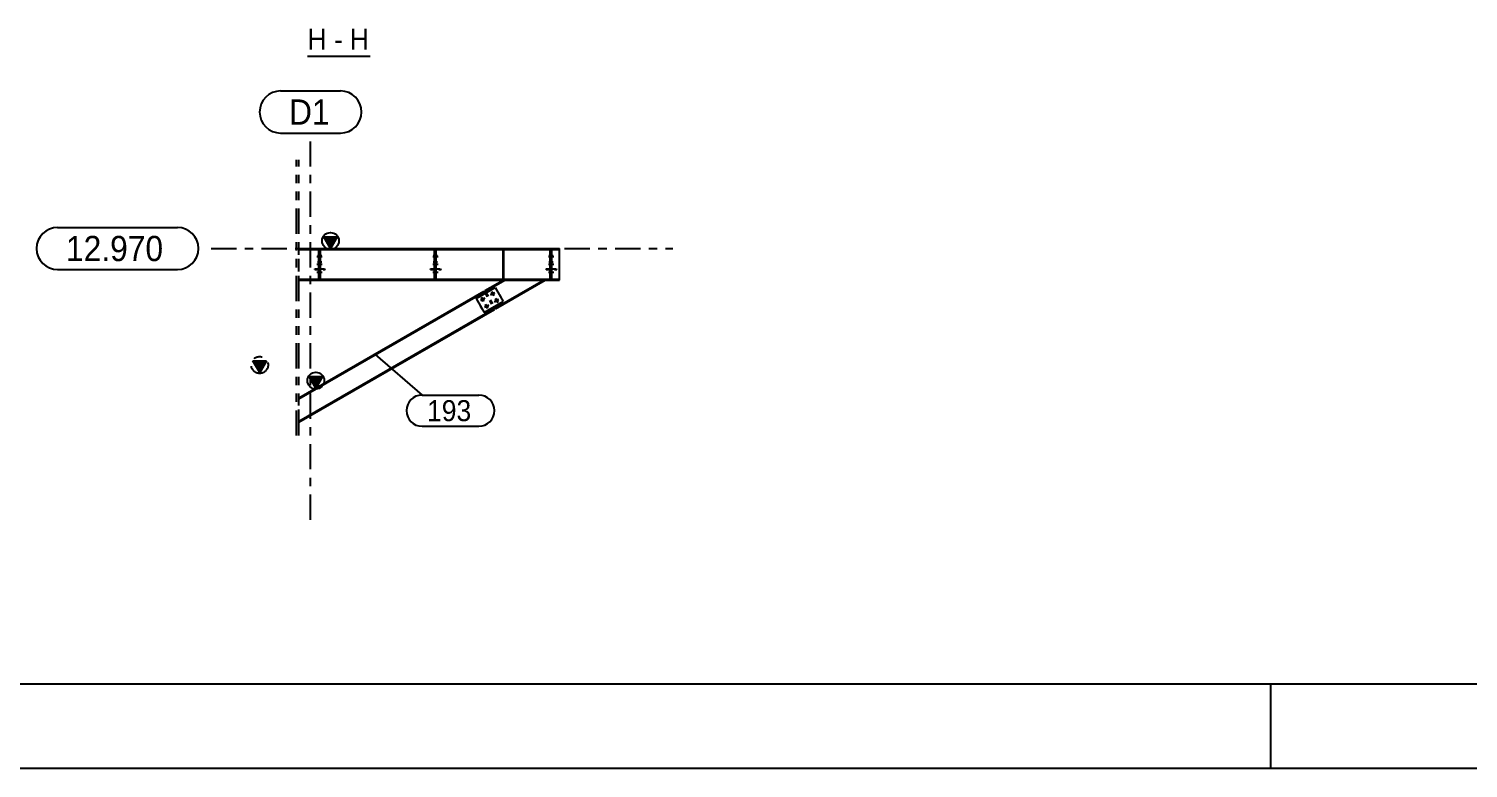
# Model space of a CAD drawing. Header units: millimetres. Extents: x 0 to 594, y 0 to 420.
# Drawn here: x 149.4 to 320.4, y 0 to 87.9 of the extents above; entities that cross this region are included whole.
import ezdxf

# ---------------------------------------------------------------- set-up
doc = ezdxf.new("R2010")
doc.units = ezdxf.units.MM
doc.header["$MEASUREMENT"] = 0
for name, pattern in [('XKITLINE00', [0]), ('XKITLINE02', [4, 2, -2]), ('XKITLINE03', [6, 3, -1, 1, -1]), ('XKITLINE04', [3, 0.5, -0.5, 0.5, -0.5, 0.5, -0.5]), ('XKITLINE05', [8, 3, -1, 1, -1, 1, -1])]:
    doc.linetypes.add(name, pattern=pattern)
for name, color, linetype in [('grid', 7, 'Continuous'), ('mark', 7, 'Continuous'), ('part1', 7, 'Continuous'), ('view', 7, 'Continuous')]:
    doc.layers.add(name, color=color, linetype=linetype)
doc.styles.add('STYLE_1', font='arial.ttf', dxfattribs={"height": 0.2})

# ---------------------------------------------------------------- blocks, each defined once
blk = doc.blocks.new('*D0')
at = {"color": 0, "linetype": 'XKITLINE00'}
for p, q in [((584, 10), (25, 10)), ((296.98, 0.01), (296.98, 9.97))]:
    blk.add_line(p, q, dxfattribs=at)
at = {"color": 1, "linetype": 'XKITLINE00'}
blk.add_line((0, 0), (594, 0), dxfattribs=at)
blk = doc.blocks.new('*D4278')
at = {"layer": 'grid', "color": 4, "linetype": 'XKITLINE00'}
for p, q in [((1319.26, 1603.41), (1333.5, 1603.41)), ((1319.26, 1598.41), (1333.5, 1598.41))]:
    blk.add_line(p, q, dxfattribs=at)
at = {"layer": 'grid', "color": 4, "linetype": 'XKITLINE03'}
blk.add_line((1337.5, 1600.91), (1392.37, 1600.91), dxfattribs=at)
at = {"layer": 'grid', "color": 4, "linetype": 'XKITLINE00'}
for centre, start, end in [((1319.26, 1600.91), 90, -90), ((1333.5, 1600.91), -90, 90)]:
    blk.add_arc(centre, 2.5, start, end, dxfattribs=at)
at = {"layer": 'grid', "color": 4, "style": 'STYLE_1', "width": 0.9}
blk.add_text('12.970', height=3, dxfattribs=at).set_placement((1320.26, 1599.41))
blk = doc.blocks.new('*D4279')
at = {"layer": 'grid', "color": 4, "linetype": 'XKITLINE00'}
for p, q in [((1345.76, 1619.63), (1352.88, 1619.63)), ((1345.76, 1614.63), (1352.88, 1614.63))]:
    blk.add_line(p, q, dxfattribs=at)
at = {"layer": 'grid', "color": 4, "linetype": 'XKITLINE03'}
blk.add_line((1349.32, 1568.67), (1349.32, 1613.63), dxfattribs=at)
at = {"layer": 'grid', "color": 4, "linetype": 'XKITLINE00'}
for centre, start, end in [((1345.76, 1617.13), 90, -90), ((1352.88, 1617.13), -90, 90)]:
    blk.add_arc(centre, 2.5, start, end, dxfattribs=at)
at = {"layer": 'grid', "color": 4, "style": 'STYLE_1', "width": 0.9}
blk.add_text('D1', height=3, dxfattribs=at).set_placement((1346.76, 1615.63))
blk = doc.blocks.new('*D4280')
at = {"layer": 'mark', "color": 1, "linetype": 'XKITLINE00'}
for p, q in [((1357.01, 1588.31), (1362.56, 1583.49)), ((1362.56, 1583.49), (1369.32, 1583.49)), ((1362.56, 1583.49), (1362.56, 1583.49)), ((1362.56, 1579.79), (1369.32, 1579.79))]:
    blk.add_line(p, q, dxfattribs=at)
for centre, start, end in [((1362.56, 1581.64), 90, -90), ((1369.32, 1581.64), -90, 90)]:
    blk.add_arc(centre, 1.85, start, end, dxfattribs=at)
at = {"layer": 'mark', "color": 1, "style": 'STYLE_1', "width": 0.9}
blk.add_text('193', height=2.5, dxfattribs=at).set_placement((1363.16, 1580.39))
blk = doc.blocks.new('*D4281')
at = {"layer": 'part1', "color": 6, "linetype": 'XKITLINE05'}
for p, q in [((1347.63, 1578.67), (1347.63, 1611.44)), ((1347.94, 1578.67), (1347.94, 1611.44)), ((1343.27, 1586.17), (1342.47, 1587.57)), ((1342.47, 1587.57), (1344.07, 1587.57)), ((1344.07, 1587.57), (1343.27, 1586.17))]:
    blk.add_line(p, q, dxfattribs=at)
blk.add_circle((1343.27, 1587.07), 1, dxfattribs=at)
at = {"layer": 'part1', "color": 6}
blk.add_solid([(1342.47, 1587.57), (1344.07, 1587.57), (1342.47, 1587.57), (1343.27, 1586.17)], dxfattribs=at)
blk = doc.blocks.new('*D4282')
at = {"layer": 'part1', "color": 2, "linetype": 'XKITLINE04'}
for p, q in [((1377.32, 1600.91), (1378.57, 1600.91)), ((1377.32, 1600.81), (1377.32, 1600.91)), ((1377.32, 1600.81), (1377.91, 1600.81)), ((1377.91, 1598.51), (1377.91, 1600.81)), ((1377.98, 1598.51), (1377.98, 1600.81)), ((1377.98, 1600.81), (1378.57, 1600.81)), ((1378.57, 1600.81), (1378.57, 1600.91)), ((1377.32, 1598.51), (1377.91, 1598.51)), ((1377.32, 1598.41), (1377.32, 1598.51)), ((1377.32, 1598.41), (1378.57, 1598.41)), ((1377.98, 1598.51), (1378.57, 1598.51)), ((1378.57, 1598.41), (1378.57, 1598.51))]:
    blk.add_line(p, q, dxfattribs=at)
blk = doc.blocks.new('*D4283')
at = {"layer": 'part1', "color": 0, "linetype": 'XKITLINE00'}
for p, q in [((1377.01, 1600.79), (1377.01, 1600.91)), ((1377.01, 1600.91), (1378.88, 1600.91)), ((1378.88, 1600.79), (1378.88, 1600.91)), ((1377.01, 1600.79), (1377.9, 1600.79)), ((1377.9, 1597.27), (1377.9, 1600.79)), ((1377.99, 1600.79), (1378.88, 1600.79)), ((1377.99, 1597.27), (1377.99, 1600.79)), ((1377.01, 1597.27), (1377.9, 1597.27)), ((1377.01, 1597.16), (1377.01, 1597.27)), ((1377.01, 1597.16), (1378.88, 1597.16)), ((1377.99, 1597.27), (1378.88, 1597.27)), ((1378.88, 1597.16), (1378.88, 1597.27))]:
    blk.add_line(p, q, dxfattribs=at)
blk = doc.blocks.new('*D4284')
at = {"layer": 'part1', "color": 2, "linetype": 'XKITLINE04'}
for p, q in [((1363.57, 1600.91), (1364.82, 1600.91)), ((1363.57, 1600.81), (1363.57, 1600.91)), ((1363.57, 1600.81), (1364.16, 1600.81)), ((1364.16, 1598.51), (1364.16, 1600.81)), ((1364.23, 1598.51), (1364.23, 1600.81)), ((1364.23, 1600.81), (1364.82, 1600.81)), ((1364.82, 1600.81), (1364.82, 1600.91)), ((1363.57, 1598.51), (1364.16, 1598.51)), ((1363.57, 1598.41), (1363.57, 1598.51)), ((1363.57, 1598.41), (1364.82, 1598.41)), ((1364.23, 1598.51), (1364.82, 1598.51)), ((1364.82, 1598.41), (1364.82, 1598.51))]:
    blk.add_line(p, q, dxfattribs=at)
blk = doc.blocks.new('*D4285')
at = {"layer": 'part1', "color": 0, "linetype": 'XKITLINE00'}
for p, q in [((1363.26, 1600.79), (1363.26, 1600.91)), ((1363.26, 1600.91), (1365.13, 1600.91)), ((1365.13, 1600.79), (1365.13, 1600.91)), ((1363.26, 1600.79), (1364.15, 1600.79)), ((1364.15, 1597.27), (1364.15, 1600.79)), ((1364.24, 1600.79), (1365.13, 1600.79)), ((1364.24, 1597.27), (1364.24, 1600.79)), ((1363.26, 1597.27), (1364.15, 1597.27)), ((1363.26, 1597.16), (1363.26, 1597.27)), ((1363.26, 1597.16), (1365.13, 1597.16)), ((1364.24, 1597.27), (1365.13, 1597.27)), ((1365.13, 1597.16), (1365.13, 1597.27))]:
    blk.add_line(p, q, dxfattribs=at)
blk = doc.blocks.new('*D4286')
at = {"layer": 'part1', "color": 2, "linetype": 'XKITLINE04'}
for p, q in [((1349.82, 1600.91), (1351.07, 1600.91)), ((1349.82, 1600.81), (1349.82, 1600.91)), ((1349.82, 1600.81), (1350.41, 1600.81)), ((1350.41, 1598.51), (1350.41, 1600.81)), ((1350.48, 1598.51), (1350.48, 1600.81)), ((1350.48, 1600.81), (1351.07, 1600.81)), ((1351.07, 1600.81), (1351.07, 1600.91)), ((1349.82, 1598.51), (1350.41, 1598.51)), ((1349.82, 1598.41), (1349.82, 1598.51)), ((1349.82, 1598.41), (1351.07, 1598.41)), ((1350.48, 1598.51), (1351.07, 1598.51)), ((1351.07, 1598.41), (1351.07, 1598.51))]:
    blk.add_line(p, q, dxfattribs=at)
blk = doc.blocks.new('*D4287')
at = {"layer": 'part1', "color": 0, "linetype": 'XKITLINE00'}
for p, q in [((1349.51, 1600.79), (1349.51, 1600.91)), ((1349.51, 1600.91), (1351.38, 1600.91)), ((1351.38, 1600.79), (1351.38, 1600.91)), ((1349.51, 1600.79), (1350.4, 1600.79)), ((1350.4, 1597.27), (1350.4, 1600.79)), ((1350.49, 1600.79), (1351.38, 1600.79)), ((1350.49, 1597.27), (1350.49, 1600.79)), ((1349.51, 1597.27), (1350.4, 1597.27)), ((1349.51, 1597.16), (1349.51, 1597.27)), ((1349.51, 1597.16), (1351.38, 1597.16)), ((1350.49, 1597.27), (1351.38, 1597.27)), ((1351.38, 1597.16), (1351.38, 1597.27))]:
    blk.add_line(p, q, dxfattribs=at)
blk = doc.blocks.new('*D4288')
at = {"layer": 'part1', "color": 0, "linetype": 'XKITLINE00'}
for p, q in [((1347.94, 1583.15), (1369.92, 1595.84)), ((1347.94, 1583.04), (1369.97, 1595.76)), ((1369.92, 1595.84), (1370.06, 1595.6)), ((1347.94, 1580.38), (1371.12, 1593.77)), ((1347.94, 1580.27), (1371.17, 1593.68)), ((1371.03, 1593.92), (1371.17, 1593.68)), ((1349.94, 1584.31), (1349.14, 1585.71)), ((1349.14, 1585.71), (1350.74, 1585.71)), ((1350.74, 1585.71), (1349.94, 1584.31))]:
    blk.add_line(p, q, dxfattribs=at)
at = {"layer": 'part1', "color": 2, "linetype": 'XKITLINE04'}
for p, q in [((1370.06, 1595.6), (1371.03, 1593.92)), ((1347.94, 1580.27), (1347.94, 1583.15))]:
    blk.add_line(p, q, dxfattribs=at)
at = {"layer": 'part1', "color": 0, "linetype": 'XKITLINE00'}
blk.add_circle((1349.94, 1585.21), 1, dxfattribs=at)
at = {"layer": 'part1', "color": 0}
blk.add_solid([(1349.14, 1585.71), (1350.74, 1585.71), (1349.14, 1585.71), (1349.94, 1584.31)], dxfattribs=at)
blk = doc.blocks.new('*D4289')
at = {"layer": 'part1', "color": 2, "linetype": 'XKITLINE04'}
for p, q in [((1347.94, 1597.16), (1347.94, 1600.91)), ((1349.51, 1600.91), (1351.38, 1600.91)), ((1363.26, 1600.91), (1365.13, 1600.91)), ((1377.01, 1600.91), (1378.88, 1600.91)), ((1378.88, 1600.79), (1378.88, 1600.91)), ((1349.51, 1600.79), (1351.38, 1600.79)), ((1363.26, 1600.79), (1365.13, 1600.79)), ((1377.01, 1600.79), (1378.88, 1600.79)), ((1349.51, 1597.27), (1351.38, 1597.27)), ((1349.51, 1597.16), (1351.38, 1597.16)), ((1363.26, 1597.27), (1365.13, 1597.27)), ((1363.26, 1597.16), (1365.13, 1597.16)), ((1377.01, 1597.27), (1378.88, 1597.27)), ((1377.01, 1597.16), (1378.88, 1597.16)), ((1378.88, 1597.16), (1378.88, 1597.27))]:
    blk.add_line(p, q, dxfattribs=at)
at = {"layer": 'part1', "color": 0, "linetype": 'XKITLINE00'}
for p, q in [((1347.94, 1600.91), (1349.51, 1600.91)), ((1351.69, 1600.91), (1350.89, 1602.31)), ((1350.89, 1602.31), (1352.49, 1602.31)), ((1351.38, 1600.91), (1363.26, 1600.91)), ((1352.49, 1602.31), (1351.69, 1600.91)), ((1365.13, 1600.91), (1377.01, 1600.91)), ((1347.94, 1600.79), (1349.51, 1600.79)), ((1351.38, 1600.79), (1363.26, 1600.79)), ((1365.13, 1600.79), (1377.01, 1600.79)), ((1378.88, 1597.27), (1378.88, 1600.79)), ((1347.94, 1597.27), (1349.51, 1597.27)), ((1347.94, 1597.16), (1349.51, 1597.16)), ((1351.38, 1597.27), (1363.26, 1597.27)), ((1351.38, 1597.16), (1363.26, 1597.16)), ((1365.13, 1597.27), (1377.01, 1597.27)), ((1365.13, 1597.16), (1377.01, 1597.16))]:
    blk.add_line(p, q, dxfattribs=at)
blk.add_circle((1351.69, 1601.81), 1, dxfattribs=at)
at = {"layer": 'part1', "color": 0}
blk.add_solid([(1350.89, 1602.31), (1352.49, 1602.31), (1350.89, 1602.31), (1351.69, 1600.91)], dxfattribs=at)
blk = doc.blocks.new('*D4290')
at = {"layer": 'part1', "color": 0, "linetype": 'XKITLINE00'}
for p, q in [((1377.58, 1599.97), (1378.21, 1599.97)), ((1377.58, 1599.03), (1378.21, 1599.03)), ((1377.58, 1598.09), (1378.21, 1598.09))]:
    blk.add_line(p, q, dxfattribs=at)
blk = doc.blocks.new('*D4291')
at = {"layer": 'part1', "color": 2, "linetype": 'XKITLINE04'}
for p, q in [((1372.2, 1597.27), (1372.2, 1600.79)), ((1372.2, 1600.79), (1372.3, 1600.79)), ((1372.2, 1600.54), (1372.3, 1600.54)), ((1372.3, 1597.27), (1372.3, 1600.79)), ((1372.2, 1597.52), (1372.3, 1597.52)), ((1372.2, 1597.27), (1372.3, 1597.27))]:
    blk.add_line(p, q, dxfattribs=at)
blk = doc.blocks.new('*D4292')
at = {"layer": 'part1', "color": 0, "linetype": 'XKITLINE00'}
for p, q in [((1372.2, 1600.79), (1372.3, 1600.79)), ((1372.2, 1597.27), (1372.2, 1600.79)), ((1372.3, 1597.27), (1372.3, 1600.79)), ((1372.2, 1597.27), (1372.3, 1597.27))]:
    blk.add_line(p, q, dxfattribs=at)
at = {"layer": 'part1', "color": 2, "linetype": 'XKITLINE04'}
for p, q in [((1372.2, 1600.54), (1372.3, 1600.54)), ((1372.2, 1597.52), (1372.3, 1597.52))]:
    blk.add_line(p, q, dxfattribs=at)
blk = doc.blocks.new('*D4293')
at = {"layer": 'part1', "color": 0, "linetype": 'XKITLINE00'}
for p, q in [((1370.03, 1595.01), (1369.51, 1594.71)), ((1369.92, 1594.6), (1369.62, 1595.12)), ((1370.5, 1594.19), (1369.98, 1593.89)), ((1370.39, 1593.78), (1370.09, 1594.3))]:
    blk.add_line(p, q, dxfattribs=at)
for centre in [(1369.77, 1594.86), (1370.24, 1594.04)]:
    blk.add_circle(centre, 0.15, dxfattribs=at)
blk = doc.blocks.new('*D4294')
at = {"layer": 'part1', "color": 0, "linetype": 'XKITLINE00'}
for p, q in [((1370.7, 1595.39), (1371.22, 1595.69)), ((1370.81, 1595.8), (1371.11, 1595.28)), ((1371.17, 1594.58), (1371.69, 1594.88)), ((1371.28, 1594.99), (1371.58, 1594.47))]:
    blk.add_line(p, q, dxfattribs=at)
for centre in [(1370.96, 1595.54), (1371.43, 1594.73)]:
    blk.add_circle(centre, 0.15, dxfattribs=at)
blk = doc.blocks.new('*D4295')
at = {"layer": 'part1', "color": 0, "linetype": 'XKITLINE00'}
for p, q in [((1368.98, 1594.98), (1371.26, 1596.29)), ((1371.26, 1596.29), (1372.22, 1594.61)), ((1368.98, 1594.98), (1369.95, 1593.3)), ((1369.95, 1593.3), (1372.22, 1594.61))]:
    blk.add_line(p, q, dxfattribs=at)
blk = doc.blocks.new('*D4296')
at = {"layer": 'part1', "color": 2, "linetype": 'XKITLINE04'}
for p, q in [((1368.98, 1594.98), (1371.26, 1596.29)), ((1371.26, 1596.29), (1372.22, 1594.61)), ((1368.98, 1594.98), (1369.95, 1593.3)), ((1369.95, 1593.3), (1372.22, 1594.61))]:
    blk.add_line(p, q, dxfattribs=at)
blk = doc.blocks.new('*D4297')
at = {"layer": 'part1', "color": 0, "linetype": 'XKITLINE00'}
for p, q in [((1370.03, 1595.91), (1372.2, 1597.16)), ((1370.03, 1595.91), (1370.17, 1595.66)), ((1370.08, 1595.82), (1372.4, 1597.16)), ((1371.23, 1593.83), (1377, 1597.16)), ((1371.28, 1593.74), (1377.2, 1597.16)), ((1371.14, 1593.99), (1371.28, 1593.74))]:
    blk.add_line(p, q, dxfattribs=at)
at = {"layer": 'part1', "color": 2, "linetype": 'XKITLINE04'}
for p, q in [((1372.2, 1597.16), (1377.2, 1597.16)), ((1370.17, 1595.66), (1371.28, 1593.74))]:
    blk.add_line(p, q, dxfattribs=at)
blk = doc.blocks.new('*D4298')
at = {"layer": 'part1', "color": 0, "linetype": 'XKITLINE02'}
for p, q in [((1378.14, 1600.03), (1377.64, 1600.03)), ((1378.14, 1599.28), (1377.64, 1599.28))]:
    blk.add_line(p, q, dxfattribs=at)
blk = doc.blocks.new('*D4299')
at = {"layer": 'part1', "color": 2, "linetype": 'XKITLINE04'}
for p, q in [((1377.81, 1600.54), (1377.81, 1600.79)), ((1377.81, 1600.79), (1377.91, 1600.79)), ((1377.81, 1597.27), (1377.81, 1600.61)), ((1377.81, 1600.61), (1377.91, 1600.61)), ((1377.81, 1600.59), (1377.91, 1600.59)), ((1377.81, 1600.53), (1377.81, 1600.54)), ((1377.81, 1600.54), (1377.81, 1600.54)), ((1377.81, 1600.53), (1377.91, 1600.53)), ((1377.81, 1600.53), (1377.91, 1600.53)), ((1377.91, 1600.54), (1377.91, 1600.79)), ((1377.91, 1597.27), (1377.91, 1600.61)), ((1377.91, 1600.53), (1377.91, 1600.54)), ((1377.91, 1600.54), (1377.91, 1600.54)), ((1377.81, 1598.78), (1377.91, 1598.78)), ((1377.81, 1598.78), (1377.91, 1598.78)), ((1377.81, 1598.72), (1377.91, 1598.72)), ((1377.81, 1597.46), (1377.91, 1597.46)), ((1377.81, 1597.27), (1377.91, 1597.27))]:
    blk.add_line(p, q, dxfattribs=at)
blk = doc.blocks.new('*D4300')
at = {"layer": 'part1', "color": 0, "linetype": 'XKITLINE00'}
for p, q in [((1377.8, 1600.61), (1377.8, 1600.79)), ((1377.8, 1600.66), (1377.9, 1600.66)), ((1377.8, 1600.6), (1377.8, 1600.61)), ((1377.8, 1600.59), (1377.8, 1600.6)), ((1377.8, 1600.59), (1377.9, 1600.59)), ((1377.8, 1597.47), (1377.8, 1600.59)), ((1377.8, 1597.27), (1377.8, 1597.47)), ((1377.8, 1597.47), (1377.9, 1597.47)), ((1377.8, 1597.41), (1377.9, 1597.41))]:
    blk.add_line(p, q, dxfattribs=at)
at = {"layer": 'part1', "color": 2, "linetype": 'XKITLINE04'}
for p, q in [((1377.8, 1600.79), (1377.9, 1600.79)), ((1377.8, 1600.59), (1377.8, 1600.61)), ((1377.8, 1600.61), (1377.9, 1600.61)), ((1377.8, 1600.59), (1377.9, 1600.59)), ((1377.9, 1600.61), (1377.9, 1600.79)), ((1377.9, 1597.27), (1377.9, 1600.61)), ((1377.9, 1600.6), (1377.9, 1600.61)), ((1377.9, 1600.59), (1377.9, 1600.6)), ((1377.9, 1597.47), (1377.9, 1600.59)), ((1377.8, 1597.47), (1377.9, 1597.47)), ((1377.8, 1597.41), (1377.8, 1597.46)), ((1377.8, 1597.46), (1377.9, 1597.46)), ((1377.8, 1597.27), (1377.9, 1597.27))]:
    blk.add_line(p, q, dxfattribs=at)
blk = doc.blocks.new('*D4301')
at = {"layer": 'part1', "color": 0, "linetype": 'XKITLINE02'}
for p, q in [((1350.64, 1600.03), (1350.14, 1600.03)), ((1350.64, 1599.28), (1350.14, 1599.28))]:
    blk.add_line(p, q, dxfattribs=at)
blk = doc.blocks.new('*D4302')
at = {"layer": 'part1', "color": 2, "linetype": 'XKITLINE04'}
for p, q in [((1350.31, 1600.54), (1350.31, 1600.79)), ((1350.31, 1600.79), (1350.41, 1600.79)), ((1350.31, 1597.27), (1350.31, 1600.61)), ((1350.31, 1600.61), (1350.41, 1600.61)), ((1350.31, 1600.59), (1350.41, 1600.59)), ((1350.31, 1600.53), (1350.31, 1600.54)), ((1350.31, 1600.54), (1350.31, 1600.54)), ((1350.31, 1600.53), (1350.41, 1600.53)), ((1350.31, 1600.53), (1350.41, 1600.53)), ((1350.41, 1600.54), (1350.41, 1600.79)), ((1350.41, 1597.27), (1350.41, 1600.61)), ((1350.41, 1600.53), (1350.41, 1600.54)), ((1350.41, 1600.54), (1350.41, 1600.54)), ((1350.31, 1598.78), (1350.41, 1598.78)), ((1350.31, 1598.78), (1350.41, 1598.78)), ((1350.31, 1598.72), (1350.41, 1598.72)), ((1350.31, 1597.46), (1350.41, 1597.46)), ((1350.31, 1597.27), (1350.41, 1597.27))]:
    blk.add_line(p, q, dxfattribs=at)
blk = doc.blocks.new('*D4303')
at = {"layer": 'part1', "color": 0, "linetype": 'XKITLINE02'}
for p, q in [((1364.39, 1600.03), (1363.89, 1600.03)), ((1364.39, 1599.28), (1363.89, 1599.28))]:
    blk.add_line(p, q, dxfattribs=at)
blk = doc.blocks.new('*D4304')
at = {"layer": 'part1', "color": 2, "linetype": 'XKITLINE04'}
for p, q in [((1364.06, 1600.54), (1364.06, 1600.79)), ((1364.06, 1600.79), (1364.16, 1600.79)), ((1364.06, 1597.27), (1364.06, 1600.61)), ((1364.06, 1600.61), (1364.16, 1600.61)), ((1364.06, 1600.59), (1364.16, 1600.59)), ((1364.06, 1600.53), (1364.06, 1600.54)), ((1364.06, 1600.54), (1364.06, 1600.54)), ((1364.06, 1600.53), (1364.16, 1600.53)), ((1364.06, 1600.53), (1364.16, 1600.53)), ((1364.16, 1600.54), (1364.16, 1600.79)), ((1364.16, 1597.27), (1364.16, 1600.61)), ((1364.16, 1600.53), (1364.16, 1600.54)), ((1364.16, 1600.54), (1364.16, 1600.54)), ((1364.06, 1598.78), (1364.16, 1598.78)), ((1364.06, 1598.78), (1364.16, 1598.78)), ((1364.06, 1598.72), (1364.16, 1598.72)), ((1364.06, 1597.46), (1364.16, 1597.46)), ((1364.06, 1597.27), (1364.16, 1597.27))]:
    blk.add_line(p, q, dxfattribs=at)
blk = doc.blocks.new('*D4305')
at = {"layer": 'part1', "color": 0, "linetype": 'XKITLINE00'}
for p, q in [((1350.08, 1599.97), (1350.71, 1599.97)), ((1350.08, 1599.03), (1350.71, 1599.03)), ((1350.08, 1598.09), (1350.71, 1598.09))]:
    blk.add_line(p, q, dxfattribs=at)
blk = doc.blocks.new('*D4306')
at = {"layer": 'part1', "color": 0, "linetype": 'XKITLINE00'}
for p, q in [((1350.3, 1600.61), (1350.3, 1600.79)), ((1350.3, 1600.66), (1350.4, 1600.66)), ((1350.3, 1600.6), (1350.3, 1600.61)), ((1350.3, 1600.59), (1350.3, 1600.6)), ((1350.3, 1600.59), (1350.4, 1600.59)), ((1350.3, 1597.47), (1350.3, 1600.59)), ((1350.3, 1597.27), (1350.3, 1597.47)), ((1350.3, 1597.47), (1350.4, 1597.47)), ((1350.3, 1597.41), (1350.4, 1597.41))]:
    blk.add_line(p, q, dxfattribs=at)
at = {"layer": 'part1', "color": 2, "linetype": 'XKITLINE04'}
for p, q in [((1350.3, 1600.79), (1350.4, 1600.79)), ((1350.3, 1600.59), (1350.3, 1600.61)), ((1350.3, 1600.61), (1350.4, 1600.61)), ((1350.3, 1600.59), (1350.4, 1600.59)), ((1350.4, 1600.61), (1350.4, 1600.79)), ((1350.4, 1597.27), (1350.4, 1600.61)), ((1350.4, 1600.6), (1350.4, 1600.61)), ((1350.4, 1600.59), (1350.4, 1600.6)), ((1350.4, 1597.47), (1350.4, 1600.59)), ((1350.3, 1597.47), (1350.4, 1597.47)), ((1350.3, 1597.41), (1350.3, 1597.46)), ((1350.3, 1597.46), (1350.4, 1597.46)), ((1350.3, 1597.27), (1350.4, 1597.27))]:
    blk.add_line(p, q, dxfattribs=at)
blk = doc.blocks.new('*D4307')
at = {"layer": 'part1', "color": 0, "linetype": 'XKITLINE00'}
for p, q in [((1363.83, 1599.97), (1364.46, 1599.97)), ((1363.83, 1599.03), (1364.46, 1599.03)), ((1363.83, 1598.09), (1364.46, 1598.09))]:
    blk.add_line(p, q, dxfattribs=at)
blk = doc.blocks.new('*D4308')
at = {"layer": 'part1', "color": 0, "linetype": 'XKITLINE00'}
for p, q in [((1364.05, 1600.61), (1364.05, 1600.79)), ((1364.05, 1600.66), (1364.15, 1600.66)), ((1364.05, 1600.6), (1364.05, 1600.61)), ((1364.05, 1600.59), (1364.05, 1600.6)), ((1364.05, 1600.59), (1364.15, 1600.59)), ((1364.05, 1597.47), (1364.05, 1600.59)), ((1364.05, 1597.27), (1364.05, 1597.47)), ((1364.05, 1597.47), (1364.15, 1597.47)), ((1364.05, 1597.41), (1364.15, 1597.41))]:
    blk.add_line(p, q, dxfattribs=at)
at = {"layer": 'part1', "color": 2, "linetype": 'XKITLINE04'}
for p, q in [((1364.05, 1600.79), (1364.15, 1600.79)), ((1364.05, 1600.59), (1364.05, 1600.61)), ((1364.05, 1600.61), (1364.15, 1600.61)), ((1364.05, 1600.59), (1364.15, 1600.59)), ((1364.15, 1600.61), (1364.15, 1600.79)), ((1364.15, 1597.27), (1364.15, 1600.61)), ((1364.15, 1600.6), (1364.15, 1600.61)), ((1364.15, 1600.59), (1364.15, 1600.6)), ((1364.15, 1597.47), (1364.15, 1600.59)), ((1364.05, 1597.47), (1364.15, 1597.47)), ((1364.05, 1597.41), (1364.05, 1597.46)), ((1364.05, 1597.46), (1364.15, 1597.46)), ((1364.05, 1597.27), (1364.15, 1597.27))]:
    blk.add_line(p, q, dxfattribs=at)
blk = doc.blocks.new('*D4309')
at = {"layer": 'view', "color": 2, "linetype": 'XKITLINE00'}
blk.add_line((1348.95, 1623.77), (1356.38, 1623.77), dxfattribs=at)
at = {"layer": 'view', "color": 3, "style": 'STYLE_1', "width": 0.9}
for s, p in [('H', (1348.95, 1624.52)), ('H', (1353.97, 1624.52)), ('-', (1352.11, 1624.52))]:
    blk.add_text(s, height=2.5, dxfattribs=at).set_placement(p)

msp = doc.modelspace()

# ---------------------------------------------------------------- block references
msp.add_blockref('*D0', (0, 0))
at = {"layer": 'grid'}
for name in ['*D4279', '*D4278']:
    msp.add_blockref(name, (-1166.43, -1539.15), dxfattribs=at)
at = {"layer": 'mark'}
msp.add_blockref('*D4280', (-1166.43, -1539.15), dxfattribs=at)
at = {"layer": 'part1'}
for name in ['*D4281', '*D4289', '*D4287', '*D4286', '*D4306', '*D4302', '*D4285', '*D4284', '*D4308', '*D4304', '*D4291', '*D4292', '*D4283', '*D4282', '*D4300', '*D4299', '*D4305', '*D4301', '*D4307', '*D4303', '*D4290', '*D4298', '*D4288', '*D4295', '*D4296', '*D4297', '*D4294', '*D4293']:
    msp.add_blockref(name, (-1166.43, -1539.15), dxfattribs=at)
at = {"layer": 'view'}
msp.add_blockref('*D4309', (-1166.43, -1539.15), dxfattribs=at)

doc.saveas('drawing.dxf')
